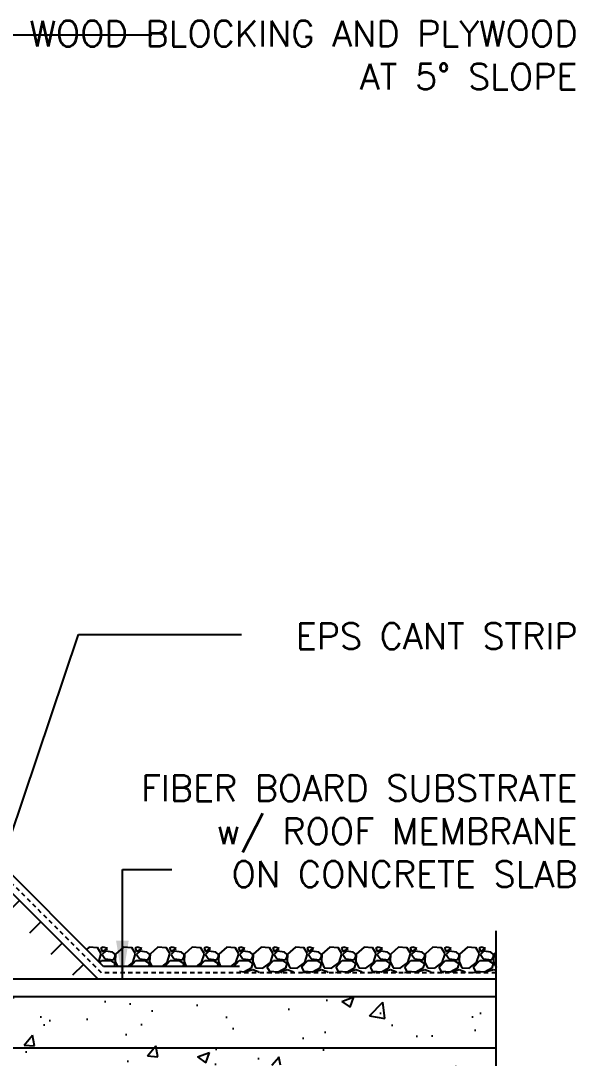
# Model space of a CAD drawing. Header units: inches. Extents: x 179.8 to 227.5, y 34.5 to 108.4.
# Drawn here: x 211.39 to 227.52, y 77.32 to 107.5 of the extents above; entities that cross this region are included whole.
import ezdxf

# ---------------------------------------------------------------- set-up
doc = ezdxf.new("R2010")
doc.units = ezdxf.units.IN
doc.header["$LTSCALE"] = 0.5
doc.header["$MEASUREMENT"] = 0
doc.linetypes.add('DASHED2', pattern=[0.375, 0.25, -0.125])
for name, color, linetype in [('HATCH', 12, 'Continuous'), ('line25', 2, 'Continuous'), ('LINE3', 3, 'Continuous'), ('LINE50', 5, 'Continuous'), ('LINE9', 9, 'Continuous'), ('TEXT', 4, 'Continuous')]:
    doc.layers.add(name, color=color, linetype=linetype)
doc.styles.add('DIM', font='romans.shx', dxfattribs={"width": 0.7})
doc.styles.add('ROMANS', font='romans.shx', dxfattribs={"height": 0.75})
doc.styles.get("Standard").update_dxf_attribs({"font": 'romans.shx', "height": 0.75})
doc.linetypes.add('STEEL', pattern='A,0.5,-0.2,["X",Standard,S=0.1,R=0,X=-0.1,Y=-0.05],-0.1', length=0.8)
doc.dimstyles.new('ext_12', dxfattribs={"dimscale": 12, "dimtxt": 0.09375, "dimasz": 0.09375, "dimexe": 0.09375, "dimexo": 0.0625, "dimgap": 0.0625, "dimtad": 1, "dimdec": 1, "dimzin": 3, "dimdsep": 46, "dimlunit": 4, "dimtxsty": 'DIM', "dimcen": 0.09, "dimdle": 0.09375, "dimclrt": 4, "dimadec": 0, "dimazin": 0, "dimtfac": 1, "dimtdec": 1, "dimtmove": 2, "dimatfit": 3, "dimfxl": 1, "dimfrac": 2, "dimtolj": 1, "dimtzin": 0, "dimarcsym": 0})

msp = doc.modelspace()

# ---------------------------------------------------------------- hatches: boundary and pattern name
at = {"layer": 'HATCH'}
h = msp.add_hatch(dxfattribs=at)
h.set_pattern_fill('AR-CONC', color=256, scale=0.5)
h.paths.add_polyline_path([(206.319, 58.151, 0.064398), (206.209, 58.217), (206.119, 58.217), (206.119, 58.258, -0.249069), (206.009, 58.466), (206.009, 58.533, -0.414214), (206.071, 58.596), (206.119, 58.596), (206.119, 58.666), (206.014, 58.666, -0.188973), (205.858, 58.76, 0.196323), (205.409, 59.107), (204.087, 59.397, 0.057795), (203.319, 59.486, 0.057795), (202.551, 59.397), (201.229, 59.107, 0.196323), (200.78, 58.76, -0.188973), (200.624, 58.666), (200.519, 58.666), (200.519, 58.596), (200.566, 58.596, -0.414214), (200.629, 58.533), (200.629, 58.466, -0.249069), (200.519, 58.258), (200.519, 58.217), (200.429, 58.217, 0.064398), (200.319, 58.151), (200.319, 55.369), (202.319, 55.369), (203.319, 56.369), (203.319, 54.369), (204.319, 55.369), (206.319, 55.369)])
h.paths.add_polyline_path([(206.319, 66.064), (205.954, 66.064), (205.954, 66.471, -0.327813), (205.919, 66.519), (205.819, 66.519), (205.819, 67.08, 0.390098), (205.544, 67.379), (203.336, 67.563, 0.04154), (203.302, 67.563), (201.094, 67.379, 0.390098), (200.819, 67.08), (200.819, 66.519), (200.719, 66.519, -0.327813), (200.684, 66.471), (200.684, 66.064), (200.319, 66.064), (200.319, 64.369), (200.319, 62.28, 0.064398), (200.429, 62.214), (200.519, 62.214), (200.519, 62.173, -0.249069), (200.629, 61.966), (200.629, 61.898, -0.414214), (200.566, 61.836), (200.519, 61.836), (200.519, 61.766), (200.624, 61.766, 0.10046), (201.018, 61.823, -0.601435), (201.137, 61.718, 2.182095), (201.547, 61.931, -1), (201.711, 62.339, -0.24438), (202.159, 61.819, 0.053157), (202.325, 61.204, 0.223253), (202.525, 61.04), (202.545, 61.035, 0.955472), (202.683, 61.629, -0.735593), (202.67, 62.087, -0.082755), (203.319, 62.195, -0.082755), (203.968, 62.087, -0.735593), (203.955, 61.629, 0.955472), (204.093, 61.035), (204.113, 61.04, 0.223253), (204.313, 61.204, 0.053157), (204.479, 61.819, -0.24438), (204.927, 62.339, -1), (205.091, 61.931, 2.182095), (205.501, 61.718, -0.601435), (205.62, 61.823, 0.10046), (206.014, 61.766), (206.119, 61.766), (206.119, 61.836), (206.071, 61.836, -0.414214), (206.009, 61.898), (206.009, 61.966, -0.249069), (206.119, 62.173), (206.119, 62.214), (206.209, 62.214, 0.064398), (206.319, 62.28)])
h.paths.add_polyline_path([(204.753, 68.618, 0.520567), (203.703, 68.618, 0.520567), (203.482, 68.618, 0.520567), (203.086, 68.618, 0.520567), (202.432, 68.618, 0.520567), (202.05, 68.618, 0.520567), (201.528, 68.618, 0.520567), (201.027, 68.618, 0.204172), (200.824, 68.744, 0.339117), (201.094, 68.499), (203.302, 68.315, 0.04154), (203.336, 68.315), (205.544, 68.499, 0.390098), (205.819, 68.798), (205.819, 68.816, 0.257048), (205.304, 68.5, 0.520567)])
h.paths.add_polyline_path([(205.819, 68.006, 0.438748), (205.494, 68.305), (203.702, 68.156, 0.390098), (203.519, 67.956), (203.519, 67.921, 0.390098), (203.702, 67.722), (205.494, 67.573, 0.438748), (205.819, 67.872)])
h.paths.add_polyline_path([(203.119, 67.921), (203.119, 67.956, 0.390098), (202.936, 68.156), (201.144, 68.305, 0.438748), (200.819, 68.006), (200.819, 67.872, 0.438748), (201.144, 67.573), (202.936, 67.722, 0.390098)])
h.paths.add_polyline_path([(206.319, 75.119), (208.319, 77.119), (220.628, 77.119), (222.032, 76.129), (222.032, 73.369), (221.672, 73.369), (221.672, 71.869), (223.922, 71.869), (225.215, 71.869), (225.215, 73.369), (224.215, 74.369), (225.812, 74.369), (225.812, 74.772), (225.215, 75.369), (225.215, 79.119), (206.319, 79.119), (206.319, 79.292), (206.239, 79.212), (206.149, 79.212), (206.119, 79.242), (205.969, 79.242, -0.259583), (205.926, 79.266, 0.297004), (205.618, 79.141, 0.520567), (205.116, 79.141, 0.520567), (204.595, 79.141, 0.520567), (204.213, 79.141, 0.520567), (203.559, 79.141, 0.520567), (203.162, 79.141, 0.520567), (202.942, 79.141, 0.520567), (201.891, 79.141, 0.520567), (201.34, 79.024, 0.259788), (200.819, 79.34), (200.819, 79.292), (200.719, 79.292, -0.414214), (200.669, 79.242), (200.519, 79.242), (200.489, 79.212), (200.399, 79.212), (200.319, 79.292), (200.319, 78.724), (200.684, 78.724), (200.684, 77.524), (200.319, 77.524), (200.319, 76.774), (200.684, 76.774), (200.684, 75.574), (200.319, 75.574), (200.319, 74.824), (200.684, 74.824), (200.684, 73.744), (200.319, 73.744), (200.319, 72.994), (200.684, 72.994), (200.684, 71.914), (200.319, 71.914), (200.319, 71.164), (200.684, 71.164), (200.684, 69.964), (200.319, 69.964), (200.319, 69.359), (200.399, 69.439), (200.489, 69.439), (200.519, 69.409), (200.669, 69.409, -0.414214), (200.719, 69.359), (200.819, 69.359), (200.819, 68.798, 0.045025), (200.824, 68.744, -0.204172), (201.027, 68.618, -0.520567), (201.528, 68.618, -0.520567), (202.05, 68.618, -0.520567), (202.432, 68.618, -0.520567), (203.086, 68.618, -0.520567), (203.482, 68.618, -0.520567), (203.703, 68.618, -0.520567), (204.753, 68.618, -0.520567), (205.304, 68.5, -0.257048), (205.819, 68.816), (205.819, 69.359), (205.919, 69.359, -0.414214), (205.969, 69.409), (206.119, 69.409), (206.149, 69.439), (206.239, 69.439), (206.319, 69.359), (206.319, 69.619)])
h.paths.add_polyline_path([(205.544, 80.152), (203.336, 80.336, 0.04154), (203.302, 80.336), (201.094, 80.152, 0.390098), (200.819, 79.853), (200.819, 79.34, -0.259788), (201.34, 79.024, -0.520567), (201.891, 79.141, -0.520567), (202.942, 79.141, -0.520567), (203.162, 79.141, -0.520567), (203.559, 79.141, -0.520567), (204.213, 79.141, -0.520567), (204.595, 79.141, -0.520567), (205.116, 79.141, -0.520567), (205.618, 79.141, -0.297004), (205.926, 79.266, -0.139619), (205.919, 79.292), (205.819, 79.292), (205.819, 79.853, 0.390098)])
h.paths.add_polyline_path([(202.932, 80.929), (201.144, 81.078, 0.438748), (200.819, 80.779), (200.819, 80.645, 0.438748), (201.144, 80.346), (202.936, 80.495, 0.390098), (203.119, 80.694, 0.437024)])
h.paths.add_polyline_path([(205.819, 80.779, 0.438748), (205.494, 81.078), (203.702, 80.929, 0.390098), (203.519, 80.73), (203.519, 80.694, 0.390098), (203.702, 80.495), (205.494, 80.346, 0.438748), (205.819, 80.645)])
h.paths.add_polyline_path([(206.319, 84.458, 0.064398), (206.209, 84.524), (206.119, 84.524), (206.119, 84.566, -0.249069), (206.009, 84.773), (206.009, 84.841, -0.414214), (206.071, 84.903), (206.119, 84.903), (206.119, 84.973), (206.014, 84.973, 0.10046), (205.62, 84.916, -0.601435), (205.501, 85.021, 2.182095), (205.091, 84.808, -1), (204.927, 84.4, -0.24438), (204.479, 84.92, 0.053157), (204.313, 85.534, 1.553132), (203.955, 85.11, -0.735593), (203.968, 84.652, -0.082755), (203.319, 84.544, -0.082755), (202.67, 84.652, -0.735593), (202.683, 85.11, 1.553132), (202.325, 85.534, 0.053157), (202.159, 84.92, -0.24438), (201.711, 84.4, -1), (201.547, 84.808, 2.182095), (201.137, 85.021, -0.601435), (201.018, 84.916, 0.10046), (200.624, 84.973), (200.519, 84.973), (200.519, 84.903), (200.566, 84.903, -0.414214), (200.629, 84.841), (200.629, 84.773, -0.249069), (200.519, 84.566), (200.519, 84.524), (200.429, 84.524, 0.064398), (200.319, 84.458), (200.319, 82.369), (200.319, 82.132), (200.399, 82.212), (200.489, 82.212), (200.519, 82.182), (200.669, 82.182, -0.414214), (200.719, 82.132), (200.819, 82.132), (200.819, 81.571, 0.390098), (201.094, 81.272), (203.302, 81.088, 0.04154), (203.336, 81.088), (205.544, 81.272, 0.390098), (205.819, 81.571), (205.819, 82.132), (205.919, 82.132, -0.414214), (205.969, 82.182), (206.119, 82.182), (206.149, 82.212), (206.239, 82.212), (206.319, 82.132), (206.319, 82.369)])
h.paths.add_polyline_path([(206.319, 91.369), (204.538, 91.369), (203.538, 90.369), (203.538, 92.369), (202.538, 91.369), (200.319, 91.369), (200.319, 88.588, 0.082415), (200.462, 88.509, -0.317837), (200.629, 88.273), (200.629, 88.206, -0.414214), (200.566, 88.143), (200.519, 88.143), (200.519, 88.073), (200.624, 88.073, -0.188973), (200.78, 87.978, 0.196323), (201.229, 87.632), (202.551, 87.342, 0.057795), (203.319, 87.253, 0.057795), (204.087, 87.342), (205.409, 87.632, 0.196323), (205.858, 87.978, -0.188973), (206.014, 88.073), (206.119, 88.073), (206.119, 88.143), (206.071, 88.143, -0.414214), (206.009, 88.206), (206.009, 88.273, -0.317837), (206.176, 88.509, 0.082415), (206.319, 88.588)])
h.paths.add_polyline_path([(206.319, 97.019, 0.082415), (206.176, 97.098, -0.317837), (206.009, 97.334), (206.009, 97.401, -0.414214), (206.071, 97.464), (206.119, 97.464), (206.119, 97.534), (206.014, 97.534, -0.188973), (205.858, 97.628, 0.196323), (205.409, 97.975), (204.087, 98.265, 0.057795), (203.319, 98.354, 0.057795), (202.551, 98.265), (201.229, 97.975, 0.196323), (200.78, 97.628, -0.188973), (200.624, 97.534), (200.519, 97.534), (200.519, 97.464), (200.566, 97.464, -0.414214), (200.629, 97.401), (200.629, 97.334, -0.317837), (200.462, 97.098, 0.082415), (200.319, 97.019), (200.319, 93.869), (202.538, 93.869), (203.538, 94.869), (203.538, 92.869), (204.538, 93.869), (206.319, 93.869)])
h.paths.add_polyline_path([(206.319, 101.853, 0.336749), (205.657, 101.747, 0.520567), (205.27, 101.747, 0.520567), (204.77, 101.747, 0.520567), (203.924, 101.747, 0.520567), (203.642, 101.747, 0.520567), (202.747, 101.747, 0.520567), (202.007, 101.747, 0.520567), (201.314, 101.747, 0.520567), (201.094, 101.747, 0.321585), (200.319, 101.773), (200.319, 101.148, 0.064398), (200.429, 101.082), (200.519, 101.082), (200.519, 101.041, -0.249069), (200.629, 100.834), (200.629, 100.766, -0.414214), (200.566, 100.704), (200.519, 100.704), (200.519, 100.634), (200.624, 100.634, 0.101219), (201.021, 100.692, -0.590137), (201.137, 100.586, 2.182095), (201.547, 100.799, -1), (201.711, 101.207, -0.24438), (202.159, 100.686, 0.053157), (202.325, 100.072, 0.223253), (202.525, 99.908), (202.545, 99.903, 0.955472), (202.683, 100.497, -0.735593), (202.67, 100.955, -0.082755), (203.319, 101.063, -0.082755), (203.968, 100.955, -0.735593), (203.955, 100.497, 0.955472), (204.093, 99.903), (204.113, 99.908, 0.223253), (204.313, 100.072, 0.053157), (204.479, 100.686, -0.24438), (204.927, 101.207, -1), (205.091, 100.799, 2.182095), (205.501, 100.586, -0.590137), (205.617, 100.692, 0.101219), (206.014, 100.634), (206.119, 100.634), (206.119, 100.704), (206.071, 100.704, -0.414214), (206.009, 100.766), (206.009, 100.834, -0.249069), (206.119, 101.041), (206.119, 101.082), (206.209, 101.082, 0.064398), (206.319, 101.148)])
h = msp.add_hatch(dxfattribs=at)
h.set_pattern_fill('INSUL', color=256, scale=7, angle=45, style=0)
h.set_pattern_definition([(45, (102.1408, -79.2817), (-1.856155, 1.856155), []), (45, (101.522, -78.663), (-1.856155, 1.856155), [0.875, -0.875]), (45, (100.9034, -78.0443), (-1.856155, 1.856155), [0.875, -0.875])])
h.paths.add_polyline_path([(210.692, 79.744), (213.521, 79.744), (209.444, 83.821), (209.444, 80.993)])

# ---------------------------------------------------------------- linework, layer by layer
for p, q in [((213.801, 79.994), (209.694, 84.101)), ((213.381, 80.558), (213.306, 80.49)), ((213.621, 80.537), (213.381, 80.557)), ((213.733, 80.359), (213.623, 80.539)), ((213.66, 80.136), (213.731, 80.358)), ((213.791, 80.558), (213.721, 80.528)), ((213.721, 80.528), (213.761, 80.428)), ((213.76, 80.428), (213.91, 80.518)), ((213.861, 80.438), (213.761, 80.338)), ((213.761, 80.339), (213.841, 80.219)), ((213.911, 80.518), (213.791, 80.558)), ((214.062, 80.409), (213.862, 80.439)), ((214.142, 80.337), (214.062, 80.407)), ((214.15, 80.349), (214.14, 80.139)), ((214.141, 80.278), (214.141, 80.338)), ((214.381, 80.558), (214.151, 80.348)), ((214.621, 80.537), (214.381, 80.557)), ((214.733, 80.359), (214.623, 80.539)), ((214.651, 80.108), (214.731, 80.358)), ((214.791, 80.558), (214.721, 80.528)), ((214.721, 80.528), (214.761, 80.428)), ((214.76, 80.428), (214.91, 80.518)), ((214.861, 80.438), (214.761, 80.338)), ((214.761, 80.339), (214.841, 80.219)), ((214.911, 80.518), (214.791, 80.558)), ((215.062, 80.409), (214.862, 80.439)), ((215.143, 80.337), (215.063, 80.407)), ((215.15, 80.349), (215.14, 80.139)), ((215.141, 80.278), (215.141, 80.338)), ((215.381, 80.558), (215.151, 80.348)), ((215.621, 80.537), (215.381, 80.557)), ((215.733, 80.359), (215.623, 80.539)), ((215.651, 80.108), (215.731, 80.358)), ((215.791, 80.558), (215.721, 80.528)), ((215.721, 80.528), (215.761, 80.428)), ((215.76, 80.428), (215.91, 80.518)), ((215.861, 80.438), (215.761, 80.338)), ((215.761, 80.339), (215.841, 80.219)), ((215.911, 80.518), (215.791, 80.558)), ((216.062, 80.409), (215.862, 80.439)), ((216.143, 80.337), (216.063, 80.407)), ((216.15, 80.349), (216.14, 80.139)), ((216.141, 80.278), (216.141, 80.338)), ((216.381, 80.558), (216.151, 80.348)), ((216.621, 80.537), (216.381, 80.557)), ((216.733, 80.359), (216.623, 80.539)), ((216.651, 80.108), (216.731, 80.358)), ((216.791, 80.558), (216.721, 80.528)), ((216.721, 80.528), (216.761, 80.428)), ((216.76, 80.428), (216.91, 80.518)), ((216.861, 80.438), (216.761, 80.338)), ((216.761, 80.339), (216.841, 80.219)), ((216.911, 80.518), (216.791, 80.558)), ((217.062, 80.409), (216.862, 80.439)), ((217.143, 80.337), (217.063, 80.407)), ((217.15, 80.349), (217.14, 80.139)), ((217.141, 80.278), (217.141, 80.338)), ((217.381, 80.558), (217.151, 80.348)), ((217.621, 80.537), (217.381, 80.557)), ((217.733, 80.359), (217.623, 80.539)), ((217.651, 80.108), (217.731, 80.358)), ((217.791, 80.558), (217.721, 80.528)), ((217.721, 80.528), (217.761, 80.428)), ((217.76, 80.428), (217.91, 80.518)), ((217.861, 80.438), (217.761, 80.338)), ((217.761, 80.339), (217.841, 80.219)), ((217.911, 80.518), (217.791, 80.558)), ((218.062, 80.409), (217.862, 80.439)), ((218.143, 80.337), (218.063, 80.407)), ((218.15, 80.349), (218.14, 80.139)), ((218.141, 80.278), (218.141, 80.338)), ((218.381, 80.558), (218.151, 80.348)), ((218.621, 80.537), (218.381, 80.557)), ((218.733, 80.359), (218.623, 80.539)), ((218.651, 80.108), (218.731, 80.358)), ((218.791, 80.558), (218.721, 80.528)), ((218.721, 80.528), (218.761, 80.428)), ((218.76, 80.428), (218.91, 80.518)), ((218.861, 80.438), (218.761, 80.338)), ((218.761, 80.339), (218.841, 80.219)), ((218.911, 80.518), (218.791, 80.558)), ((219.062, 80.409), (218.862, 80.439)), ((219.143, 80.337), (219.063, 80.407)), ((219.15, 80.349), (219.14, 80.139)), ((219.141, 80.278), (219.141, 80.338)), ((219.381, 80.558), (219.151, 80.348)), ((219.621, 80.537), (219.381, 80.557)), ((219.733, 80.359), (219.623, 80.539)), ((219.651, 80.108), (219.731, 80.358)), ((219.791, 80.558), (219.721, 80.528)), ((219.721, 80.528), (219.761, 80.428)), ((219.76, 80.428), (219.91, 80.518)), ((219.861, 80.438), (219.761, 80.338)), ((219.761, 80.339), (219.841, 80.219)), ((219.911, 80.518), (219.791, 80.558)), ((220.062, 80.409), (219.862, 80.439)), ((220.143, 80.337), (220.063, 80.407)), ((220.15, 80.349), (220.14, 80.139)), ((220.141, 80.278), (220.141, 80.338)), ((220.381, 80.558), (220.151, 80.348)), ((220.621, 80.537), (220.381, 80.557)), ((220.733, 80.359), (220.623, 80.539)), ((220.651, 80.108), (220.731, 80.358)), ((220.791, 80.558), (220.721, 80.528)), ((220.721, 80.528), (220.761, 80.428)), ((220.76, 80.428), (220.91, 80.518)), ((220.861, 80.438), (220.761, 80.338)), ((220.761, 80.339), (220.841, 80.219)), ((220.911, 80.518), (220.791, 80.558)), ((221.062, 80.409), (220.862, 80.439)), ((221.143, 80.337), (221.063, 80.407)), ((221.15, 80.349), (221.14, 80.139)), ((221.141, 80.278), (221.141, 80.338)), ((221.381, 80.558), (221.151, 80.348)), ((221.621, 80.537), (221.381, 80.557)), ((221.733, 80.359), (221.623, 80.539)), ((221.651, 80.108), (221.731, 80.358)), ((221.791, 80.558), (221.721, 80.528)), ((221.721, 80.528), (221.761, 80.428)), ((221.76, 80.428), (221.91, 80.518)), ((221.861, 80.438), (221.761, 80.338)), ((221.761, 80.339), (221.841, 80.219)), ((221.911, 80.518), (221.791, 80.558)), ((222.062, 80.409), (221.862, 80.439)), ((222.143, 80.337), (222.063, 80.407)), ((222.15, 80.349), (222.14, 80.139)), ((222.141, 80.278), (222.141, 80.338)), ((222.381, 80.558), (222.151, 80.348)), ((222.621, 80.537), (222.381, 80.557)), ((222.733, 80.359), (222.623, 80.539)), ((222.651, 80.108), (222.731, 80.358)), ((222.791, 80.558), (222.721, 80.528)), ((222.721, 80.528), (222.761, 80.428)), ((222.76, 80.428), (222.91, 80.518)), ((222.861, 80.438), (222.761, 80.338)), ((222.761, 80.339), (222.841, 80.219)), ((222.911, 80.518), (222.791, 80.558)), ((223.062, 80.409), (222.862, 80.439)), ((223.143, 80.337), (223.063, 80.407)), ((223.15, 80.349), (223.14, 80.139)), ((223.141, 80.278), (223.141, 80.338)), ((223.381, 80.558), (223.151, 80.348)), ((223.621, 80.537), (223.381, 80.557)), ((223.733, 80.359), (223.623, 80.539)), ((223.651, 80.108), (223.731, 80.358)), ((223.791, 80.558), (223.721, 80.528)), ((223.721, 80.528), (223.761, 80.428)), ((223.76, 80.428), (223.91, 80.518)), ((223.861, 80.438), (223.761, 80.338)), ((223.761, 80.339), (223.841, 80.219)), ((223.911, 80.518), (223.791, 80.558)), ((224.062, 80.409), (223.862, 80.439)), ((224.143, 80.337), (224.063, 80.407)), ((224.15, 80.349), (224.14, 80.139)), ((224.141, 80.278), (224.141, 80.338)), ((224.381, 80.558), (224.151, 80.348)), ((224.621, 80.537), (224.381, 80.557)), ((224.733, 80.359), (224.623, 80.539)), ((224.651, 80.108), (224.731, 80.358)), ((224.791, 80.558), (224.721, 80.528)), ((224.721, 80.528), (224.761, 80.428)), ((224.761, 80.428), (224.911, 80.518)), ((224.861, 80.438), (224.761, 80.338)), ((224.761, 80.339), (224.841, 80.219)), ((224.911, 80.518), (224.791, 80.558)), ((225.062, 80.409), (224.862, 80.439)), ((225.143, 80.337), (225.063, 80.407)), ((225.15, 80.349), (225.14, 80.139)), ((225.141, 80.278), (225.141, 80.338)), ((225.215, 80.406), (225.151, 80.348)), ((213.687, 80.108), (213.741, 80.168)), ((213.741, 80.168), (214.001, 80.168)), ((217.749, 79.994), (213.801, 79.994)), ((213.841, 80.218), (214.091, 80.188)), ((214.001, 80.17), (214.131, 80.08)), ((214.091, 80.188), (214.141, 80.278)), ((214.131, 80.078), (214.107, 79.994)), ((214.14, 80.14), (214.201, 79.994)), ((214.502, 79.994), (214.651, 80.109)), ((214.584, 79.994), (214.741, 80.168)), ((214.741, 80.168), (215.001, 80.168)), ((214.841, 80.218), (215.091, 80.188)), ((215.001, 80.17), (215.131, 80.08)), ((215.091, 80.188), (215.141, 80.278)), ((215.131, 80.078), (215.107, 79.994)), ((215.14, 80.14), (215.201, 79.994)), ((215.502, 79.994), (215.651, 80.109)), ((215.584, 79.994), (215.741, 80.168)), ((215.741, 80.168), (216.001, 80.168)), ((215.841, 80.218), (216.091, 80.188)), ((216.001, 80.17), (216.131, 80.08)), ((216.091, 80.188), (216.141, 80.278)), ((216.131, 80.078), (216.107, 79.994)), ((216.14, 80.14), (216.201, 79.994)), ((216.502, 79.994), (216.651, 80.109)), ((216.584, 79.994), (216.741, 80.168)), ((216.741, 80.168), (217.001, 80.168)), ((216.841, 80.218), (217.091, 80.188)), ((217.001, 80.17), (217.131, 80.08)), ((217.091, 80.188), (217.141, 80.278)), ((217.131, 80.078), (217.107, 79.994)), ((217.14, 80.14), (217.201, 79.994)), ((217.502, 79.994), (217.651, 80.109)), ((217.584, 79.994), (217.741, 80.168)), ((217.741, 80.168), (218.001, 80.168)), ((217.841, 80.218), (218.091, 80.188)), ((218.001, 80.17), (218.131, 80.08)), ((218.091, 80.188), (218.141, 80.278)), ((218.131, 80.078), (218.091, 79.938)), ((218.14, 80.14), (218.22, 79.95)), ((218.431, 79.939), (218.651, 80.109)), ((218.561, 79.968), (218.741, 80.168)), ((218.741, 80.168), (219.001, 80.168)), ((218.841, 80.218), (219.091, 80.188)), ((219.001, 80.17), (219.131, 80.08)), ((219.091, 80.188), (219.141, 80.278)), ((219.131, 80.078), (219.091, 79.938)), ((219.14, 80.14), (219.22, 79.95)), ((219.431, 79.939), (219.651, 80.109)), ((219.561, 79.968), (219.741, 80.168)), ((219.741, 80.168), (220.001, 80.168)), ((219.841, 80.218), (220.091, 80.188)), ((220.001, 80.17), (220.131, 80.08)), ((220.091, 80.188), (220.141, 80.278)), ((220.131, 80.078), (220.091, 79.938)), ((220.14, 80.14), (220.22, 79.95)), ((220.431, 79.939), (220.651, 80.109)), ((220.561, 79.968), (220.741, 80.168)), ((220.741, 80.168), (221.001, 80.168)), ((220.841, 80.218), (221.091, 80.188)), ((221.001, 80.17), (221.131, 80.08)), ((221.091, 80.188), (221.141, 80.278)), ((221.131, 80.078), (221.091, 79.938)), ((221.14, 80.14), (221.22, 79.95)), ((221.431, 79.939), (221.651, 80.109)), ((221.561, 79.968), (221.741, 80.168)), ((221.741, 80.168), (222.001, 80.168)), ((221.841, 80.218), (222.091, 80.188)), ((222.001, 80.17), (222.131, 80.08)), ((222.091, 80.188), (222.141, 80.278)), ((222.131, 80.078), (222.091, 79.938)), ((222.14, 80.14), (222.22, 79.95)), ((222.431, 79.939), (222.651, 80.109)), ((222.561, 79.968), (222.741, 80.168)), ((222.741, 80.168), (223.001, 80.168)), ((222.841, 80.218), (223.091, 80.188)), ((223.001, 80.17), (223.131, 80.08)), ((223.091, 80.188), (223.141, 80.278)), ((223.131, 80.078), (223.091, 79.938)), ((223.139, 80.14), (223.219, 79.95)), ((223.431, 79.939), (223.651, 80.109)), ((223.561, 79.968), (223.741, 80.168)), ((223.741, 80.168), (224.001, 80.168)), ((223.841, 80.218), (224.091, 80.188)), ((224.001, 80.17), (224.131, 80.08)), ((224.091, 80.188), (224.141, 80.278)), ((224.131, 80.078), (224.091, 79.938)), ((224.139, 80.14), (224.219, 79.95)), ((224.431, 79.939), (224.651, 80.109)), ((224.561, 79.968), (224.741, 80.168)), ((224.741, 80.168), (225.001, 80.168)), ((224.841, 80.218), (225.091, 80.188)), ((225.001, 80.17), (225.131, 80.08)), ((225.091, 80.188), (225.141, 80.278)), ((225.131, 80.078), (225.091, 79.938)), ((225.139, 80.14), (225.215, 79.961)), ((217.749, 79.869), (217.749, 79.869)), ((217.88, 79.83), (217.749, 79.841)), ((218.091, 79.938), (217.881, 79.828)), ((217.959, 79.807), (217.981, 79.858)), ((217.981, 79.858), (218.141, 79.908)), ((218.141, 79.908), (218.301, 79.848)), ((218.22, 79.948), (218.43, 79.938)), ((218.301, 79.848), (218.32, 79.807)), ((218.652, 79.817), (218.551, 79.807)), ((218.632, 79.848), (218.562, 79.968)), ((218.88, 79.83), (218.63, 79.85)), ((218.699, 79.807), (218.651, 79.819)), ((219.091, 79.938), (218.881, 79.828)), ((218.959, 79.807), (218.981, 79.858)), ((218.981, 79.858), (219.141, 79.908)), ((219.141, 79.908), (219.301, 79.848)), ((219.22, 79.948), (219.43, 79.938)), ((219.301, 79.848), (219.32, 79.807)), ((219.652, 79.817), (219.55, 79.807)), ((219.632, 79.848), (219.562, 79.968)), ((219.88, 79.83), (219.63, 79.85)), ((219.699, 79.807), (219.651, 79.819)), ((220.091, 79.938), (219.881, 79.828)), ((219.959, 79.807), (219.981, 79.858)), ((219.981, 79.858), (220.141, 79.908)), ((220.141, 79.908), (220.301, 79.848)), ((220.22, 79.948), (220.43, 79.938)), ((220.301, 79.848), (220.32, 79.807)), ((220.652, 79.817), (220.55, 79.807)), ((220.632, 79.848), (220.562, 79.968)), ((220.88, 79.83), (220.63, 79.85)), ((220.699, 79.807), (220.651, 79.819)), ((221.091, 79.938), (220.881, 79.828)), ((220.959, 79.807), (220.981, 79.858)), ((220.981, 79.858), (221.141, 79.908)), ((221.141, 79.908), (221.301, 79.848)), ((221.22, 79.948), (221.43, 79.938)), ((221.301, 79.848), (221.32, 79.807)), ((221.652, 79.817), (221.55, 79.807)), ((221.632, 79.848), (221.562, 79.968)), ((221.88, 79.83), (221.63, 79.85)), ((221.699, 79.807), (221.651, 79.819)), ((222.091, 79.938), (221.881, 79.828)), ((221.959, 79.807), (221.981, 79.858)), ((221.981, 79.858), (222.141, 79.908)), ((222.141, 79.908), (222.301, 79.848)), ((222.22, 79.948), (222.43, 79.938)), ((222.301, 79.848), (222.32, 79.807)), ((222.652, 79.817), (222.55, 79.807)), ((222.632, 79.848), (222.562, 79.968)), ((222.88, 79.83), (222.63, 79.85)), ((222.699, 79.807), (222.651, 79.819)), ((223.091, 79.938), (222.881, 79.828)), ((222.959, 79.807), (222.981, 79.858)), ((222.981, 79.858), (223.141, 79.908)), ((223.141, 79.908), (223.301, 79.848)), ((223.22, 79.948), (223.43, 79.938)), ((223.301, 79.848), (223.32, 79.807)), ((223.652, 79.817), (223.55, 79.807)), ((223.632, 79.848), (223.562, 79.968)), ((223.88, 79.83), (223.63, 79.85)), ((223.699, 79.807), (223.651, 79.819)), ((224.091, 79.938), (223.881, 79.828)), ((223.959, 79.807), (223.981, 79.858)), ((223.981, 79.858), (224.141, 79.908)), ((224.141, 79.908), (224.301, 79.848)), ((224.22, 79.948), (224.43, 79.938)), ((224.301, 79.848), (224.32, 79.807)), ((224.652, 79.817), (224.55, 79.807)), ((224.632, 79.848), (224.562, 79.968)), ((224.88, 79.83), (224.63, 79.85)), ((224.699, 79.807), (224.651, 79.819)), ((225.091, 79.938), (224.881, 79.828)), ((224.959, 79.807), (224.981, 79.858)), ((224.981, 79.858), (225.141, 79.908)), ((225.141, 79.908), (225.215, 79.88)), ((217.838, 79.101), (217.838, 79.101))]:
    msp.add_line(p, q, dxfattribs=at)
at = {"layer": 'line25'}
for p, q in [((213.646, 79.619), (209.444, 83.821)), ((206.319, 79.119), (225.215, 79.119))]:
    msp.add_line(p, q, dxfattribs=at)
at = {"layer": 'LINE3', "linetype": 'STEEL'}
msp.add_line((225.215, 77.619), (208.49, 77.619), dxfattribs=at)
at = {"layer": 'LINE50', "color": 9, "linetype": 'DASHED2'}
for p, q in [((213.739, 79.807), (209.569, 83.976)), ((225.215, 79.807), (213.739, 79.807))]:
    msp.add_line(p, q, dxfattribs=at)
at = {"layer": 'LINE9'}
for points in [[(225.215, 68.619), (225.215, 73.369), (224.215, 74.369), (226.215, 74.369), (225.215, 75.369), (225.215, 81.031)], [(225.215, 79.619), (209.444, 79.619)]]:
    msp.add_lwpolyline(points, dxfattribs=at)

# ---------------------------------------------------------------- texts
at = {"layer": 'TEXT', "char_height": 0.75, "attachment_point": 3, "style": 'ROMANS'}
for s, insert, width in [('\\A1;WOOD BLOCKING AND PLYWOOD \\PAT 5%%D SLOPE', (227.584, 107.505), 17.3954), ('\\A1;EPS CANT STRIP', (227.584, 89.975), 9.59335), ('\\A1;FIBER BOARD SUBSTRATE\\Pw/ ROOF MEMBRANE \\PON CONCRETE SLAB', (227.584, 85.554), 26.1134)]:
    msp.add_mtext(s, dxfattribs=dict(at, insert=insert, width=width))

# ---------------------------------------------------------------- leaders
at = {"layer": 'TEXT'}
for points in [[(198.557, 105.657), (210.113, 107.094), (215.201, 107.094)], [(210.552, 82.172), (213.066, 89.651), (217.813, 89.651)], [(214.347, 79.619), (214.347, 82.817), (215.783, 82.817)]]:
    msp.add_leader(points, dimstyle='ext_12', override={"dimgap": 0.0625, "dimtad": 0}, dxfattribs=at)

doc.saveas('drawing.dxf')
